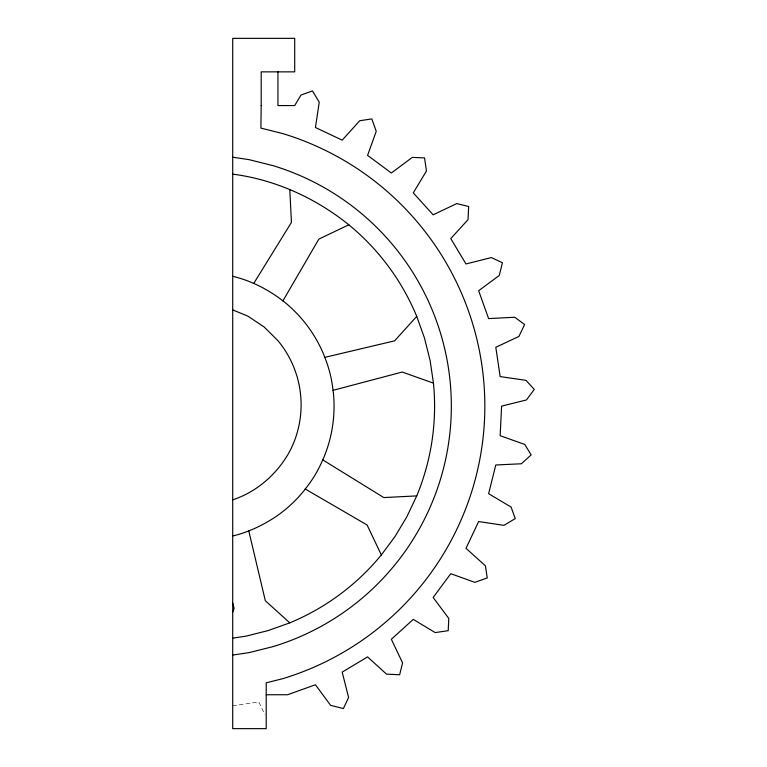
<?xml version="1.0" encoding="UTF-8"?>
<svg xmlns="http://www.w3.org/2000/svg" width="767" height="767" viewBox="0 0 767 767"><rect width="100%" height="100%" fill="white"/><g stroke="black" fill="none" stroke-linecap="round" stroke-linejoin="round"><path stroke-width="0.58" stroke-dasharray="3.83 2.88" d="M232.708 705.803L258.853 701.93L264.74 714.451"/><path stroke-width="1.15" d="M232.708 612.267L234.108 608.317L232.708 603.015M232.708 535.96C247.626 532.49 261.643 525.846 274.49 517.581A134.043 134.043 0 0 0 303.636 491.168L305.237 489.01A120.333 120.333 0 0 0 322.706 459.864L323.856 457.429A134.043 134.043 0 0 0 333.415 393.001L333.022 390.336A120.333 120.333 0 0 0 324.757 357.374L323.856 354.843A134.043 134.043 0 0 0 285.056 302.524C269.706 290.252 251.883 280.856 232.708 276.312M232.708 174.138C275.19 179.641 315.563 197.991 348.832 224.808A234.568 234.568 0 0 1 416.73 316.368L424.487 338.046L430.076 360.375L433.46 383.145A234.568 234.568 0 0 1 416.73 495.904L406.893 516.709L395.053 536.449L381.343 554.944A234.568 234.568 0 0 1 289.782 622.852L268.114 630.599L245.785 636.198L232.708 638.134M282.889 300.923L318.88 239.064L348.832 224.808M253.743 283.445L291.441 222.372L289.782 189.42M416.73 316.368L394.612 340.845L324.757 357.374M232.708 499.854C256.887 491.868 277.012 474.179 289.341 452.051A100.525 100.525 0 0 0 278.143 340.912L264.174 327.001L247.77 316.09L232.708 309.897M333.022 390.336L402.205 372.043L433.46 383.145M232.708 655.056L249.045 652.631L272.975 646.639A251.327 251.327 0 0 0 272.975 165.634L249.045 159.641L232.708 157.216M416.73 495.904L383.788 497.562L322.706 459.864M266.216 694.739L287.567 694.739L315.429 684.768L330.625 705.343L343.395 708.564L348.592 697.471L342.187 672.113L367.575 656.897L386.491 674.116L399.645 674.778L402.579 662.88L391.343 639.266L413.269 619.391L435.186 632.593L448.216 630.666L448.772 618.432L433.144 597.464L450.775 573.687L474.85 582.354L487.256 577.934L485.415 565.825L465.991 548.3L478.646 521.55L503.948 525.357L515.251 518.597L511.081 507.073L488.617 493.68L495.808 464.975L521.368 463.776L531.138 454.936L524.801 444.457L500.151 435.694L501.608 406.136L526.44 399.971L534.292 389.406L526.028 380.355L500.151 376.578L495.808 347.298L518.962 336.406L524.609 324.508L514.743 317.25L488.617 318.593L478.646 290.722L499.231 275.526L502.443 262.755L491.35 257.559L465.991 263.963L450.775 238.585L468.004 219.659L468.666 206.505L456.768 203.581L433.144 214.808L413.269 192.881L426.471 170.964L424.554 157.935L412.32 157.379L391.343 173.006L367.575 155.375L376.242 131.301L371.822 118.895L359.704 120.745L342.187 140.16L315.429 127.504L319.245 102.203L312.476 90.899L300.961 95.07L294.701 105.568L277.942 105.568L277.942 71.858M305.237 489.01L367.096 524.992L381.343 554.944M289.782 622.852L265.315 600.724L248.776 530.879M261.192 105.568L260.905 128.108L282.697 133.563A284.835 284.835 0 0 1 282.697 678.699L266.216 682.831L266.216 728.65L232.708 728.65L232.708 38.35L294.701 38.35L294.701 71.858L261.192 71.858L261.192 105.568"/></g></svg>
